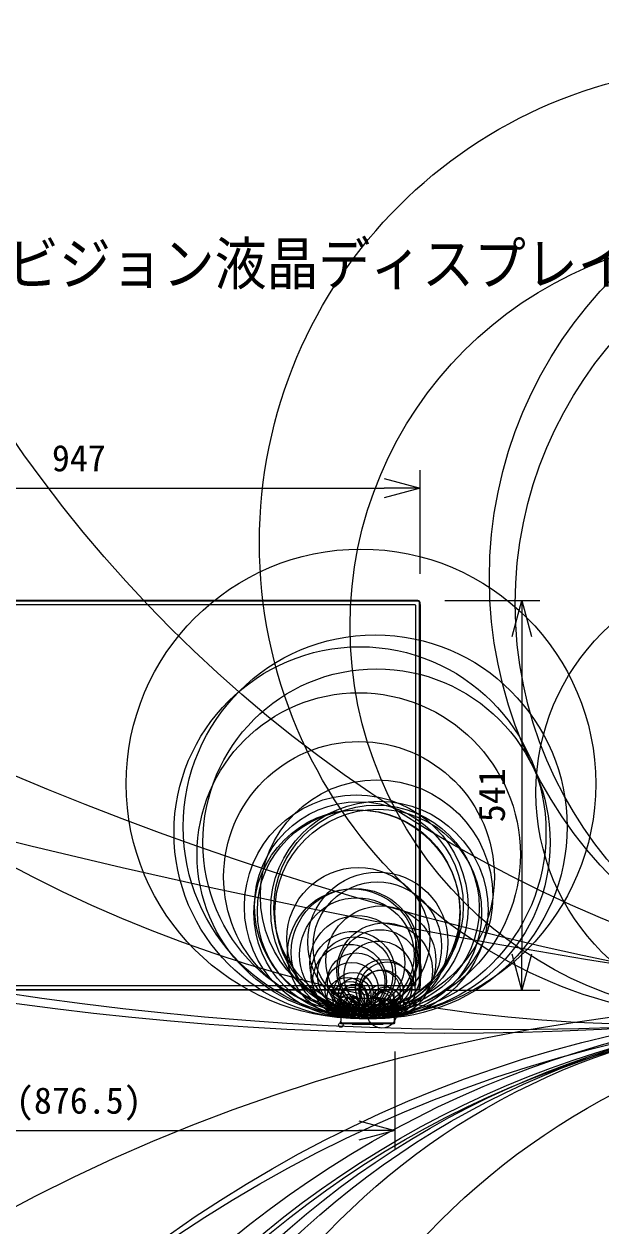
# Model space of a CAD drawing. Units: millimetres, scale not verified. Extents: x -420 to 631, y -242 to 1051.
# Drawn here: x -19.9 to 20.1, y -11.9 to 71.5 of the extents above; entities that cross this region are included whole.
import ezdxf
from ezdxf.enums import TextEntityAlignment as Align

# ---------------------------------------------------------------- set-up
doc = ezdxf.new("R2010")
doc.units = ezdxf.units.MM
doc.header["$LTSCALE"] = 0.125
for name, color, linetype, lineweight in [('0-0_0', 7, 'Continuous', 20), ('0-4_SUNPO', 3, 'Continuous', 18), ('0-5_GAIKEI', 1, 'Continuous', 18)]:
    doc.layers.add(name, color=color, linetype=linetype, lineweight=lineweight)
doc.layers.add('0-1_MOJI1', color=7, linetype='Continuous')
doc.styles.add('ＭＳ ゴシック', font='')
doc.styles.get('ＭＳ ゴシック').set_extended_font_data('MS Gothic')

# ---------------------------------------------------------------- blocks, each defined once
blk = doc.blocks.new('_Open30')
at = {"layer": '0-0_0'}
blk.add_line((0, 0), (-1, 0), dxfattribs=at)
blk.add_lwpolyline([(-1, 0.26795), (0, 0), (-1, -0.26795)], dxfattribs=at)
blk = doc.blocks.new('D3')
at = {"layer": '0-4_SUNPO'}
for p, q in [((26.4751, 187.6519), (26.4751, 180.9176)), ((70.3047, 187.6519), (70.3047, 180.9176)), ((28.9751, 182.1676), (67.8047, 182.1676))]:
    blk.add_line(p, q, dxfattribs=at)
at = {"layer": '0-4_SUNPO', "xscale": 2.5, "yscale": 2.5, "rotation": 180}
blk.add_blockref('_Open30', (26.4751, 182.1676), dxfattribs=at)
at = {"layer": '0-4_SUNPO', "xscale": 2.5, "yscale": 2.5}
blk.add_blockref('_Open30', (70.3047, 182.1676), dxfattribs=at)
at = {"layer": '0-4_SUNPO', "color": 7, "style": 'ＭＳ ゴシック'}
blk.add_text('(876.5)', height=1.833, dxfattribs=at).set_placement((44.0149, 182.7926), align=Align.BOTTOM_LEFT)
blk = doc.blocks.new('D4')
at = {"layer": '0-4_SUNPO'}
for p, q in [((24.7109, 220.8078), (24.7109, 228.0069)), ((72.0609, 220.8078), (72.0609, 228.0069)), ((27.2109, 226.7569), (69.5609, 226.7569))]:
    blk.add_line(p, q, dxfattribs=at)
at = {"layer": '0-4_SUNPO', "xscale": 2.5, "yscale": 2.5, "rotation": 180}
blk.add_blockref('_Open30', (24.7109, 226.7569), dxfattribs=at)
at = {"layer": '0-4_SUNPO', "xscale": 2.5, "yscale": 2.5}
blk.add_blockref('_Open30', (72.0609, 226.7569), dxfattribs=at)
at = {"layer": '0-4_SUNPO', "color": 7, "style": 'ＭＳ ゴシック'}
blk.add_text('947', height=1.833, dxfattribs=at).set_placement((46.5109, 227.3819), align=Align.BOTTOM_LEFT)
blk = doc.blocks.new('D6')
at = {"layer": '0-4_SUNPO'}
for p, q in [((73.7922, 218.9754), (80.3773, 218.9754)), ((79.1273, 216.4754), (79.1273, 194.4254)), ((73.7922, 191.9254), (80.3773, 191.9254))]:
    blk.add_line(p, q, dxfattribs=at)
at = {"layer": '0-4_SUNPO', "xscale": 2.5, "yscale": 2.5}
for p, rotation in [((79.1273, 218.9754), 90), ((79.1273, 191.9254), 270)]:
    blk.add_blockref('_Open30', p, dxfattribs=dict(at, rotation=rotation))
at = {"layer": '0-4_SUNPO', "color": 7, "style": 'ＭＳ ゴシック'}
blk.add_text('541', height=1.833, rotation=90, dxfattribs=at).set_placement((78.5023, 203.5754), align=Align.BOTTOM_LEFT)

msp = doc.modelspace()

# ---------------------------------------------------------------- linework, layer by layer
at = {"layer": '0-5_GAIKEI', "color": 7}
for p, q in [((7.4201, 31.4612), (-39.6296, 31.4612)), ((7.5702, 4.5964), (7.5702, 31.3111)), ((-39.6296, 4.4463), (7.4201, 4.4463)), ((3.4141, 3.8512), (3.4141, 4.4288)), ((4.4641, 4.4288), (4.4641, 3.8512)), ((5.1602, 3.4009), (2.7179, 3.4009)), ((2.8448, 3.7599), (2.8212, 3.5195)), ((4.9422, 3.8509), (2.9359, 3.8509)), ((4.9374, 3.8509), (4.9374, 3.8509)), ((4.9423, 3.8509), (4.9421, 3.8509)), ((5.0521, 3.5195), (5.0333, 3.7599)), ((5.0523, 3.5195), (5.0523, 3.5195)), ((2.0641, 2.1552), (2.1321, 2.933)), ((5.8141, 2.1552), (5.746, 2.933)), ((2.1139, 2.1009), (5.7642, 2.1009)), ((2.8641, 2.0509), (2.8641, 2.1009)), ((2.8641, 2.0509), (5.0141, 2.0509)), ((5.0141, 2.0509), (5.0141, 2.1009))]:
    msp.add_line(p, q, dxfattribs=at)
at = {"layer": '0-5_GAIKEI'}
for p, q in [((7.4201, 31.4312), (-39.6296, 31.4312)), ((-39.5111, 31.4788), (7.3016, 31.4788)), ((7.2249, 31.166), (-39.4344, 31.166)), ((7.2749, 4.7916), (7.2749, 31.1159)), ((7.2765, 31.4788), (7.2765, 31.4612)), ((7.3016, 31.4788), (7.3016, 31.4612)), ((7.4201, 31.4312), (7.4201, 31.4612)), ((7.5402, 31.3111), (7.5702, 31.3111)), ((7.5402, 4.5964), (7.5402, 31.3111)), ((7.5878, 31.1969), (7.5702, 31.1969)), ((7.5878, 31.1719), (7.5702, 31.1719)), ((7.5878, 31.1969), (7.5878, 4.7106)), ((-39.6296, 4.4763), (7.4201, 4.4763)), ((7.3016, 4.4288), (-39.5111, 4.4288)), ((-39.4344, 4.7416), (7.2249, 4.7416)), ((1.4292, 4.2355), (1.4224, 4.4288)), ((1.4442, 4.2254), (1.4442, 4.221)), ((1.4442, 4.2254), (2.2319, 4.2254)), ((1.4677, 4.221), (1.4677, 4.4288)), ((2.2084, 4.221), (2.2084, 4.4288)), ((2.2537, 4.4288), (2.2469, 4.2355)), ((7.2765, 4.4463), (7.2765, 4.4288)), ((7.3016, 4.4463), (7.3016, 4.4288)), ((7.4201, 4.4763), (7.4201, 4.4463)), ((7.5402, 4.5964), (7.5702, 4.5964)), ((7.5878, 4.7357), (7.5702, 4.7357)), ((7.5878, 4.7106), (7.5702, 4.7106)), ((2.7179, 3.4009), (2.7179, 3.0949)), ((5.1602, 3.4009), (5.1602, 3.0949)), ((2.1051, 2.6239), (2.1024, 2.5934)), ((2.1094, 2.6738), (2.1051, 2.6239)), ((2.1136, 2.7212), (2.1094, 2.6738)), ((2.1157, 2.7459), (2.1136, 2.7212)), ((2.1193, 2.787), (2.1157, 2.7459)), ((3.3318, 3.007), (4.5463, 3.007)), ((3.3318, 2.8883), (4.5463, 2.8883)), ((3.3354, 2.6256), (4.5427, 2.6256)), ((5.6091, 2.8025), (5.5911, 3.1107)), ((5.7757, 2.5934), (5.773, 2.6239)), ((2.0641, 2.1552), (5.8141, 2.1552)), ((3.3354, 2.4444), (4.5427, 2.4444))]:
    msp.add_line(p, q, dxfattribs=at)
for points in [[(1.4292, 4.2355), (1.4292, 4.2354), (1.4292, 4.2353), (1.4292, 4.2352), (1.4292, 4.2351), (1.4292, 4.235), (1.4292, 4.2349), (1.4293, 4.2348), (1.4293, 4.2347), (1.4293, 4.2346), (1.4293, 4.2345), (1.4293, 4.2344), (1.4294, 4.2343), (1.4294, 4.2342), (1.4294, 4.234), (1.4294, 4.2339), (1.4295, 4.2338), (1.4295, 4.2337), (1.4295, 4.2336), (1.4295, 4.2335), (1.4296, 4.2334), (1.4296, 4.2333), (1.4297, 4.2332), (1.4297, 4.2331), (1.4297, 4.233), (1.4298, 4.2329), (1.4298, 4.2328), (1.4298, 4.2327), (1.4299, 4.2326), (1.4299, 4.2325), (1.43, 4.2324), (1.43, 4.2323), (1.4301, 4.2322), (1.4301, 4.2321), (1.4302, 4.232), (1.4302, 4.232), (1.4303, 4.2319), (1.4303, 4.2318), (1.4304, 4.2317), (1.4304, 4.2316)], [(1.4304, 4.2316), (1.4305, 4.2315), (1.4306, 4.2314), (1.4306, 4.2313), (1.4307, 4.2312), (1.4307, 4.2311), (1.4308, 4.231), (1.4309, 4.231), (1.4309, 4.2309), (1.431, 4.2308), (1.4311, 4.2307), (1.4311, 4.2306), (1.4312, 4.2305), (1.4313, 4.2304), (1.4313, 4.2304), (1.4314, 4.2303), (1.4315, 4.2302), (1.4315, 4.2301), (1.4316, 4.23), (1.4317, 4.23), (1.4318, 4.2299), (1.4318, 4.2298), (1.4319, 4.2297), (1.432, 4.2297), (1.4321, 4.2296), (1.4322, 4.2295), (1.4322, 4.2294), (1.4323, 4.2294), (1.4324, 4.2293), (1.4325, 4.2292), (1.4326, 4.2292), (1.4326, 4.2291), (1.4327, 4.229), (1.4328, 4.229), (1.4329, 4.2289), (1.433, 4.2288), (1.4331, 4.2288), (1.4331, 4.2287), (1.4332, 4.2286), (1.4333, 4.2286)], [(1.4333, 4.2286), (1.4334, 4.2285), (1.4335, 4.2284), (1.4336, 4.2284), (1.4337, 4.2283), (1.4338, 4.2283), (1.4339, 4.2282), (1.4339, 4.2281), (1.434, 4.2281), (1.4341, 4.228), (1.4342, 4.228), (1.4343, 4.2279), (1.4344, 4.2279), (1.4345, 4.2278), (1.4346, 4.2277), (1.4347, 4.2277), (1.4348, 4.2276), (1.4349, 4.2276), (1.435, 4.2275), (1.4351, 4.2275), (1.4352, 4.2274), (1.4352, 4.2274), (1.4353, 4.2273), (1.4354, 4.2273), (1.4355, 4.2272), (1.4356, 4.2272), (1.4357, 4.2271), (1.4358, 4.2271), (1.4359, 4.2271), (1.436, 4.227), (1.4361, 4.227), (1.4362, 4.2269), (1.4363, 4.2269), (1.4364, 4.2268), (1.4365, 4.2268), (1.4366, 4.2268), (1.4367, 4.2267), (1.4368, 4.2267), (1.4369, 4.2267), (1.437, 4.2266)], [(1.437, 4.2266), (1.4371, 4.2266), (1.4372, 4.2265), (1.4373, 4.2265), (1.4374, 4.2265), (1.4375, 4.2264), (1.4376, 4.2264), (1.4377, 4.2264), (1.4378, 4.2263), (1.4379, 4.2263), (1.438, 4.2263), (1.4381, 4.2262), (1.4382, 4.2262), (1.4384, 4.2262), (1.4385, 4.2262), (1.4386, 4.2261), (1.4387, 4.2261), (1.4388, 4.2261), (1.4389, 4.226), (1.439, 4.226), (1.4391, 4.226), (1.4392, 4.226), (1.4393, 4.2259), (1.4394, 4.2259), (1.4395, 4.2259), (1.4396, 4.2259), (1.4397, 4.2259), (1.4398, 4.2258), (1.4399, 4.2258), (1.44, 4.2258), (1.4401, 4.2258), (1.4402, 4.2258), (1.4403, 4.2257), (1.4405, 4.2257), (1.4406, 4.2257), (1.4407, 4.2257), (1.4408, 4.2257), (1.4409, 4.2257), (1.441, 4.2256), (1.4411, 4.2256)], [(1.4411, 4.2256), (1.4412, 4.2256), (1.4413, 4.2256), (1.4414, 4.2256), (1.4415, 4.2256), (1.4416, 4.2256), (1.4417, 4.2255), (1.4418, 4.2255), (1.4419, 4.2255), (1.4421, 4.2255), (1.4422, 4.2255), (1.4423, 4.2255), (1.4424, 4.2255), (1.4425, 4.2255), (1.4426, 4.2255), (1.4427, 4.2255), (1.4428, 4.2255), (1.4429, 4.2255), (1.443, 4.2255), (1.4431, 4.2255), (1.4432, 4.2255), (1.4433, 4.2254), (1.4434, 4.2254), (1.4436, 4.2254), (1.4437, 4.2254), (1.4438, 4.2254), (1.4439, 4.2254), (1.444, 4.2254), (1.4441, 4.2254), (1.4442, 4.2254)], [(1.4442, 4.221), (2.2319, 4.221), (2.2319, 4.2254)], [(2.2319, 4.2254), (2.232, 4.2254), (2.2321, 4.2254), (2.2322, 4.2254), (2.2323, 4.2254), (2.2325, 4.2254), (2.2326, 4.2254), (2.2327, 4.2254), (2.2328, 4.2254), (2.2329, 4.2255), (2.233, 4.2255), (2.2331, 4.2255), (2.2332, 4.2255), (2.2333, 4.2255), (2.2334, 4.2255), (2.2335, 4.2255), (2.2336, 4.2255), (2.2337, 4.2255), (2.2339, 4.2255), (2.234, 4.2255), (2.2341, 4.2255), (2.2342, 4.2255), (2.2343, 4.2255), (2.2344, 4.2255), (2.2345, 4.2256), (2.2346, 4.2256), (2.2347, 4.2256), (2.2348, 4.2256), (2.2349, 4.2256), (2.235, 4.2256), (2.2351, 4.2256), (2.2352, 4.2257), (2.2353, 4.2257), (2.2355, 4.2257), (2.2356, 4.2257), (2.2357, 4.2257), (2.2358, 4.2257), (2.2359, 4.2258), (2.236, 4.2258), (2.2361, 4.2258)], [(2.2361, 4.2258), (2.2362, 4.2258), (2.2363, 4.2258), (2.2364, 4.2259), (2.2365, 4.2259), (2.2366, 4.2259), (2.2367, 4.2259), (2.2368, 4.2259), (2.2369, 4.226), (2.237, 4.226), (2.2371, 4.226), (2.2372, 4.226), (2.2374, 4.2261), (2.2375, 4.2261), (2.2376, 4.2261), (2.2377, 4.2262), (2.2378, 4.2262), (2.2379, 4.2262), (2.238, 4.2262), (2.2381, 4.2263), (2.2382, 4.2263), (2.2383, 4.2263), (2.2384, 4.2264), (2.2385, 4.2264), (2.2386, 4.2264), (2.2387, 4.2265), (2.2388, 4.2265), (2.2389, 4.2265), (2.239, 4.2266), (2.2391, 4.2266), (2.2392, 4.2267), (2.2393, 4.2267), (2.2394, 4.2267), (2.2395, 4.2268), (2.2396, 4.2268), (2.2397, 4.2268), (2.2398, 4.2269), (2.2399, 4.2269), (2.24, 4.227), (2.2401, 4.227)], [(2.2401, 4.227), (2.2402, 4.2271), (2.2403, 4.2271), (2.2404, 4.2271), (2.2405, 4.2272), (2.2406, 4.2272), (2.2407, 4.2273), (2.2408, 4.2273), (2.2409, 4.2274), (2.241, 4.2274), (2.2411, 4.2275), (2.2412, 4.2275), (2.2413, 4.2276), (2.2413, 4.2276), (2.2414, 4.2277), (2.2415, 4.2277), (2.2416, 4.2278), (2.2417, 4.2279), (2.2418, 4.2279), (2.2419, 4.228), (2.242, 4.228), (2.2421, 4.2281), (2.2422, 4.2281), (2.2423, 4.2282), (2.2424, 4.2283), (2.2424, 4.2283), (2.2425, 4.2284), (2.2426, 4.2284), (2.2427, 4.2285), (2.2428, 4.2286), (2.2429, 4.2286), (2.243, 4.2287), (2.2431, 4.2288), (2.2431, 4.2288), (2.2432, 4.2289), (2.2433, 4.229), (2.2434, 4.229), (2.2435, 4.2291), (2.2436, 4.2292), (2.2436, 4.2292)], [(2.2436, 4.2292), (2.2437, 4.2293), (2.2438, 4.2294), (2.2439, 4.2294), (2.244, 4.2295), (2.244, 4.2296), (2.2441, 4.2297), (2.2442, 4.2297), (2.2443, 4.2298), (2.2443, 4.2299), (2.2444, 4.23), (2.2445, 4.23), (2.2446, 4.2301), (2.2446, 4.2302), (2.2447, 4.2303), (2.2448, 4.2304), (2.2449, 4.2304), (2.2449, 4.2305), (2.245, 4.2306), (2.2451, 4.2307), (2.2451, 4.2308), (2.2452, 4.2309), (2.2453, 4.231), (2.2453, 4.231), (2.2454, 4.2311), (2.2454, 4.2312), (2.2455, 4.2313), (2.2456, 4.2314), (2.2456, 4.2315), (2.2457, 4.2316), (2.2457, 4.2317), (2.2458, 4.2318), (2.2458, 4.2319), (2.2459, 4.232), (2.2459, 4.232), (2.246, 4.2321), (2.246, 4.2322), (2.2461, 4.2323), (2.2461, 4.2324), (2.2462, 4.2325)], [(2.2462, 4.2325), (2.2462, 4.2326), (2.2463, 4.2327), (2.2463, 4.2328), (2.2464, 4.2329), (2.2464, 4.233), (2.2464, 4.2331), (2.2465, 4.2332), (2.2465, 4.2333), (2.2465, 4.2334), (2.2466, 4.2335), (2.2466, 4.2336), (2.2466, 4.2337), (2.2467, 4.2338), (2.2467, 4.2339), (2.2467, 4.234), (2.2467, 4.2342), (2.2468, 4.2343), (2.2468, 4.2344), (2.2468, 4.2345), (2.2468, 4.2346), (2.2468, 4.2347), (2.2469, 4.2348), (2.2469, 4.2349), (2.2469, 4.235), (2.2469, 4.2351), (2.2469, 4.2352), (2.2469, 4.2353), (2.2469, 4.2354), (2.2469, 4.2355)]]:
    msp.add_lwpolyline(points, dxfattribs=at)
for centre, radius in [((105.6249, 525.1589), 525.7065), ((67.0769, 227.3173), 225.6601), ((12.7776, 226.6018), 224.9417), ((9.2433, 213.4448), 212.0252), ((56.6408, 95.9361), 93.8799), ((23.1899, 95.3329), 93.2761), ((29.5115, 35.4746), 33.0849), ((29.8136, 29.6692), 27.1019), ((3.4693, 18.7411), 16.2973), ((31.2688, 18.1338), 15.6553), ((4.4583, 15.7639), 13.3198), ((3.4042, 15.3511), 12.9068), ((4.5534, 14.6752), 12.0496), ((3.3146, 13.8437), 11.2181), ((3.3342, 12.2818), 9.3934), ((4.5528, 10.9534), 8.065), ((3.1414, 10.2112), 7.7601), ((4.7502, 9.9941), 7.5426), ((3.1993, 9.7814), 7.1543), ((3.326, 10.2537), 7.2467), ((3.3073, 9.9116), 7.0231), ((4.5521, 10.1355), 7.1284), ((4.6686, 9.8033), 7.1763), ((3.2857, 7.972), 4.9647), ((4.645, 7.7554), 4.8658), ((4.6075, 7.4691), 4.4615), ((2.8737, 6.9535), 4.4915), ((3.0632, 7.0571), 4.4265), ((3.1863, 6.8636), 3.9728), ((4.8579, 6.447), 3.8148), ((3.2211, 6.302), 3.2934), ((2.941, 5.5657), 2.9301), ((5.1149, 5.778), 3.3108), ((4.7791, 5.7551), 2.861), ((2.6801, 5.0313), 2.5595), ((3.0693, 5.5069), 2.6111), ((4.7085, 5.4187), 2.4086), ((3.1368, 5.0101), 1.9988), ((2.8171, 4.496), 1.8533), ((5.0471, 4.5982), 1.9564), ((5.2785, 4.4278), 1.9507), ((2.5178, 3.8928), 1.4095), ((2.7075, 3.8313), 1.1796), ((2.9343, 4.2761), 1.373), ((3.0394, 4.1331), 1.1163), ((4.8037, 4.405), 1.3905), ((4.9294, 4.3691), 1.4669), ((2.8459, 3.7716), 0.8608), ((2.9887, 3.9222), 0.9002), ((4.8738, 3.9065), 0.8871), ((5.2049, 3.6512), 0.9964), ((5.0555, 3.6526), 0.7394), ((4.9375, 3.6364), 0.6099), ((5.4354, 3.4765), 0.9865), ((36.9085, -119.437), 123.0389), ((40.5029, -83.2724), 86.7962), ((2.3866, 3.221), 0.725), ((2.1989, 3.1963), 0.4001), ((2.6111, 3.3929), 0.7308), ((2.5232, 3.0939), 0.4191), ((2.7714, 3.4438), 0.5246), ((2.6933, 3.1982), 0.2669), ((2.9222, 3.5205), 0.4933), ((2.8751, 3.3478), 0.3143), ((2.8316, 3.2284), 0.1872), ((5.14, 3.3269), 0.4029), ((5.0152, 3.3102), 0.2748), ((5.3149, 3.2184), 0.5498), ((5.5411, 3.0308), 0.5285), ((5.6792, 3.1963), 0.4001), ((42.5274, -89.3323), 92.5766), ((39.6153, -67.7236), 71.0403), ((39.8958, -64.5418), 67.6525), ((39.8958, -64.0789), 67.0122), ((39.143, -58.974), 62.0303), ((36.3671, -45.9668), 48.6458), ((43.4187, -46.0318), 48.7109), ((2.2973, 2.8978), 0.3897), ((2.2401, 2.7447), 0.2263), ((2.186, 2.6342), 0.1033), ((2.1663, 2.608), 0.0704), ((2.1538, 2.596), 0.0532), ((2.1421, 2.5898), 0.0399), ((2.4104, 2.906), 0.2005), ((2.4491, 2.9134), 0.224), ((2.3786, 2.8504), 0.1365), ((2.3575, 2.8212), 0.1005), ((2.3388, 2.8014), 0.0732), ((2.3627, 2.7992), 0.094), ((2.3536, 2.7976), 0.0847), ((2.3197, 2.787), 0.0493), ((2.6536, 3.1052), 0.1658), ((2.7178, 2.8947), 0.2002), ((2.6213, 3.0462), 0.0985), ((2.5919, 3.0098), 0.0517), ((2.5727, 2.9957), 0.028), ((2.8026, 3.1681), 0.1204), ((2.7767, 3.1262), 0.0711), ((2.7579, 3.1054), 0.0431), ((2.7435, 3.0953), 0.0255), ((5.0728, 3.1716), 0.1247), ((5.1603, 2.8947), 0.2002), ((5.2179, 3.1175), 0.1795), ((5.1134, 3.1111), 0.0519), ((5.1346, 3.0954), 0.0255), ((5.4011, 2.9715), 0.2883), ((5.2736, 3.0228), 0.0696), ((5.4676, 2.9068), 0.2012), ((5.3038, 2.9964), 0.0295), ((5.6124, 2.806), 0.2927), ((5.4985, 2.8525), 0.1388), ((5.5177, 2.7986), 0.0916), ((5.5285, 2.8117), 0.0882), ((5.5256, 2.7976), 0.0837), ((5.5523, 2.7908), 0.0565), ((5.5575, 2.7873), 0.0503), ((5.6928, 2.6337), 0.1025), ((5.7166, 2.6033), 0.0639), ((5.7314, 2.5914), 0.0448), ((5.7355, 2.5895), 0.0404)]:
    msp.add_circle(centre, radius, dxfattribs=at)
at = {"layer": '0-5_GAIKEI', "color": 7}
for centre, radius in [((42.0148, 33.0116), 29.6336), ((42.041, 31.24), 27.8629), ((4.9269, 2.8201), 1.031), ((4.9373, 3.6476), 0.2034), ((4.9367, 3.6843), 0.1667), ((38.7224, -55.2031), 58.236), ((2.0732, 2.0012), 0.1544), ((2.064, 2.1898), 0.0345), ((2.0677, 2.1234), 0.032), ((2.0654, 2.141), 0.0143), ((2.065, 2.1501), 0.00527), ((2.0651, 2.151), 0.0043), ((2.0648, 2.1523), 0.00306), ((2.0649, 2.1522), 0.00316)]:
    msp.add_circle(centre, radius, dxfattribs=at)
at = {"layer": '0-5_GAIKEI'}
for centre, radius, start, end in [((7.2249, 31.1159), 0.05, 0, 90), ((7.4201, 31.3111), 0.1201, 0, 90), ((1.4442, 4.2361), 0.015, 182, 270), ((2.2319, 4.2361), 0.015, 270, 358), ((7.2249, 4.7916), 0.05, 270, 0), ((7.4201, 4.5964), 0.1201, 270, 0), ((-2479.8761, 147.803), 2486.3767, 356.65673, 356.66384), ((1960.6677, 3.6857), 1958.1231, 180.01126, 180.0202), ((-1906.2627, 3.6729), 1911.5962, 359.97969, 359.98885)]:
    msp.add_arc(centre, radius, start, end, dxfattribs=at)
at = {"layer": '0-5_GAIKEI', "color": 7}
for centre, radius, start, end in [((7.4201, 31.3111), 0.1502, 0, 90), ((7.4201, 4.5964), 0.1502, 270, 0), ((2.7179, 3.2008), 0.2, 89.99989, 150), ((2.6735, 3.532), 0.1481, 297.62338, 355.15246), ((2.9444, 3.7512), 0.1, 94.92246, 175.00644), ((4.9337, 3.7512), 0.1, 4.99353, 85.07751), ((5.2045, 3.538), 0.1533, 186.92139, 243.42896), ((5.1602, 3.2008), 0.2, 30, 90.00011), ((2.3313, 2.9155), 0.2, 102.8535, 174.9998), ((2.1983, 3.5009), 0.4, 282.79316, 330.00002), ((5.6798, 3.5007), 0.4, 210.00009, 257.20703), ((5.5468, 2.9158), 0.2, 5.00001, 77.12205), ((2.1139, 2.1509), 0.05, 175, 270), ((5.7642, 2.1509), 0.05, 270, 5)]:
    msp.add_arc(centre, radius, start, end, dxfattribs=at)
at = {"layer": '0-5_GAIKEI'}
for centre, major_axis, ratio, start_param, end_param in [((2.3043, 2.6065), (-0.1992, 0.0174), 0.99536, 6.2641319, 6.2831853), ((2.3043, 2.6065), (-0.1992, 0.0174), 0.99536, 4.9767425, 6.2641319), ((5.5738, 2.6065), (0.1992, 0.0174), 0.995362, 0.0190527, 1.3064426), ((5.5738, 2.6065), (0.1992, 0.0174), 0.995362, 6.2831853, 6.302238)]:
    msp.add_ellipse(centre, major_axis=major_axis, ratio=ratio, start_param=start_param, end_param=end_param, dxfattribs=at)

# ---------------------------------------------------------------- block references
at = {"layer": '0-4_SUNPO'}
for name in ['D4', 'D6', 'D3']:
    msp.add_blockref(name, (-64.4907, -187.4967), dxfattribs=at)

# ---------------------------------------------------------------- texts
at = {"layer": '0-1_MOJI1', "style": 'ＭＳ ゴシック', "width": 0.9}
msp.add_text('フルハイビジョン液晶ディスプレイ（スタンド付）', height=2.933, dxfattribs=at).set_placement((-35.4907, 52.5033), align=Align.BOTTOM_LEFT)

doc.saveas('drawing.dxf')
